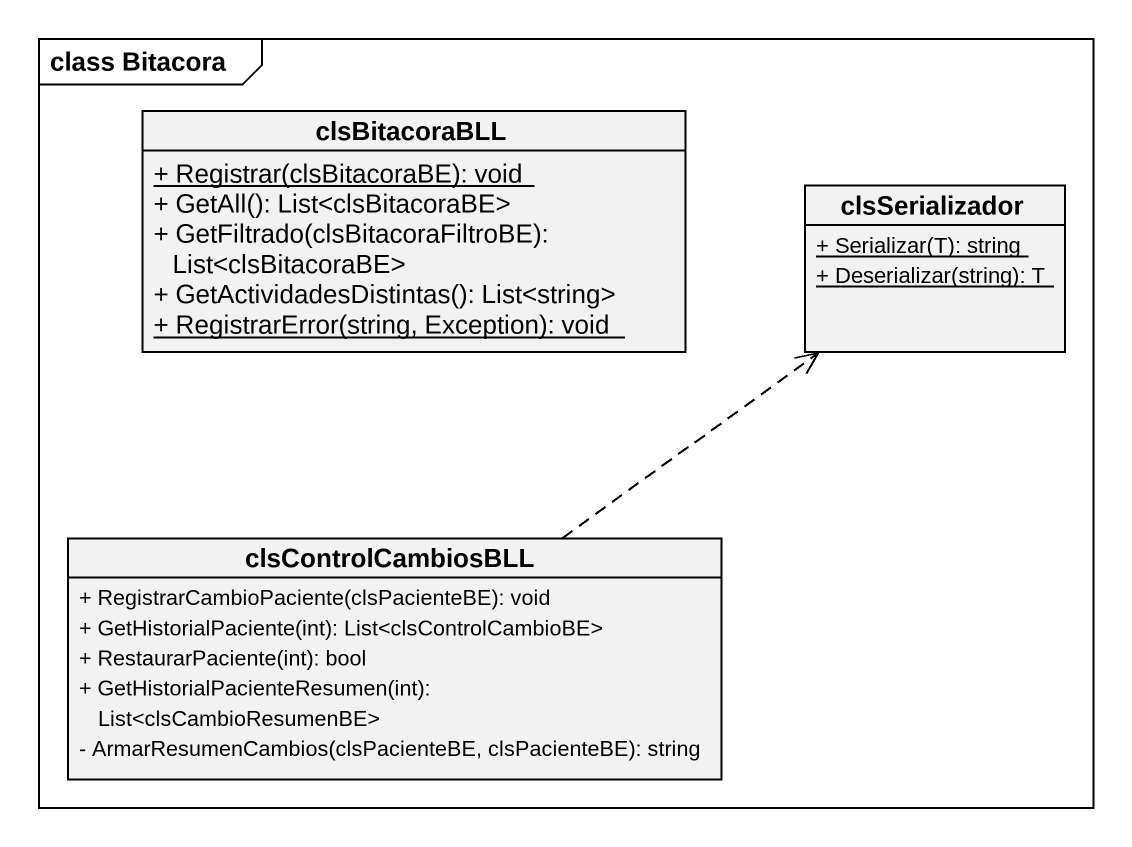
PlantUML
@startuml
mainframe class Bitacora
hide circle
hide empty members
skinparam classAttributeIconSize 0
class clsBitacoraBLL {
  {static} + Registrar(clsBitacoraBE): void
  + GetAll(): List<clsBitacoraBE>
  + GetFiltrado(clsBitacoraFiltroBE): List<clsBitacoraBE>
  + GetActividadesDistintas(): List<string>
  {static} + RegistrarError(string, Exception): void
}
class clsSerializador {
  {static} + Serializar(T): string
  {static} + Deserializar(string): T
}
class clsControlCambiosBLL {
  + RegistrarCambioPaciente(clsPacienteBE): void
  + GetHistorialPaciente(int): List<clsControlCambioBE>
  + RestaurarPaciente(int): bool
  + GetHistorialPacienteResumen(int): List<clsCambioResumenBE>
  - ArmarResumenCambios(clsPacienteBE, clsPacienteBE): string
}
clsControlCambiosBLL .up.> clsSerializador
@enduml
